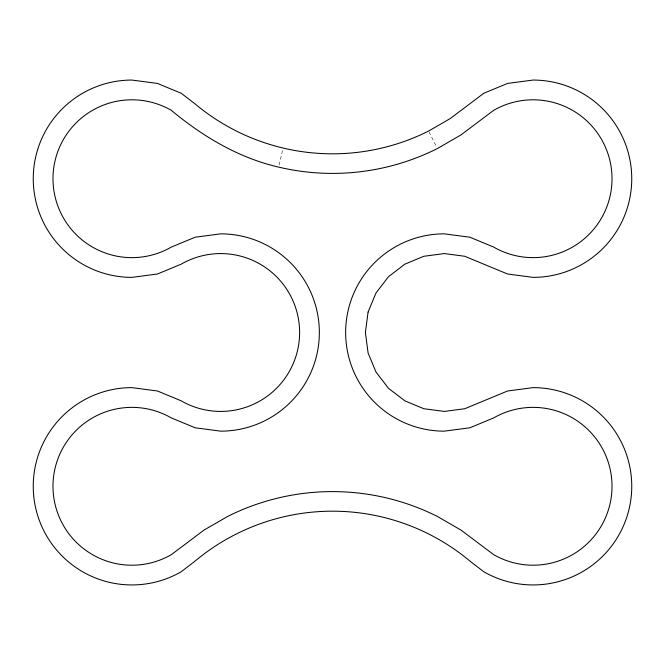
<?xml version="1.0" encoding="UTF-8"?>
<svg xmlns="http://www.w3.org/2000/svg" width="665" height="665" viewBox="0 0 665 665"><rect width="100%" height="100%" fill="white"/><g stroke="black" fill="none" stroke-linecap="round" stroke-linejoin="round"><path stroke-width="0.5" stroke-dasharray="3.33 2.49" d="M279.067 165.095L282.633 150.057M429.083 131.961L436.481 146.699"/><path stroke-width="1" d="M368.078 312.076L365.384 332.5L368.078 352.924L375.958 371.959L388.501 388.31L404.844 400.845L423.879 408.734L444.311 411.427L464.735 408.734L507.561 390.995L533.097 387.629A98.653 98.653 0 0 1 628.392 511.817A98.653 98.653 0 0 1 483.771 571.725L470.163 561.285A214.172 214.172 0 0 0 194.837 561.285L181.229 571.725A98.653 98.653 0 0 1 36.608 511.817A98.653 98.653 0 0 1 131.903 387.629L157.439 390.995L181.229 400.845A78.927 78.927 0 0 0 299.616 332.5A78.927 78.927 0 0 0 181.229 264.155L157.439 274.005L131.903 277.372A98.653 98.653 0 0 1 33.25 178.71A98.653 98.653 0 0 1 131.903 80.058L157.439 83.424L181.229 93.275L194.837 103.715A214.172 214.172 0 0 0 428.617 131.038L450.188 118.586L483.771 93.275L507.561 83.424L533.097 80.058A98.653 98.653 0 0 1 631.75 178.71A98.653 98.653 0 0 1 533.097 277.372L507.561 274.005L464.735 256.266L444.311 253.573L423.879 256.266L404.844 264.155L388.501 276.69L375.958 293.041L368.078 312.076M493.638 110.365L460.945 134.945L437.404 148.536A233.748 233.748 0 0 1 278.593 167.098C238.494 157.838 202.725 136.475 171.362 110.365A78.927 78.927 0 0 0 52.984 178.71A78.927 78.927 0 0 0 171.362 247.064L195.161 237.206L220.689 233.847A98.653 98.653 0 0 1 319.35 332.5A98.653 98.653 0 0 1 220.689 431.153L195.161 427.795L171.362 417.936A78.927 78.927 0 0 0 52.984 486.29A78.927 78.927 0 0 0 171.362 554.635L204.055 530.055L227.596 516.464A233.748 233.748 0 0 1 437.404 516.464L460.945 530.055L493.638 554.635A78.927 78.927 0 0 0 612.016 486.29A78.927 78.927 0 0 0 493.638 417.936L469.839 427.795L444.311 431.153A98.653 98.653 0 0 1 345.65 332.5A98.653 98.653 0 0 1 444.311 233.847L469.839 237.206L493.638 247.064A78.927 78.927 0 0 0 612.016 178.71A78.927 78.927 0 0 0 493.638 110.365"/></g></svg>
